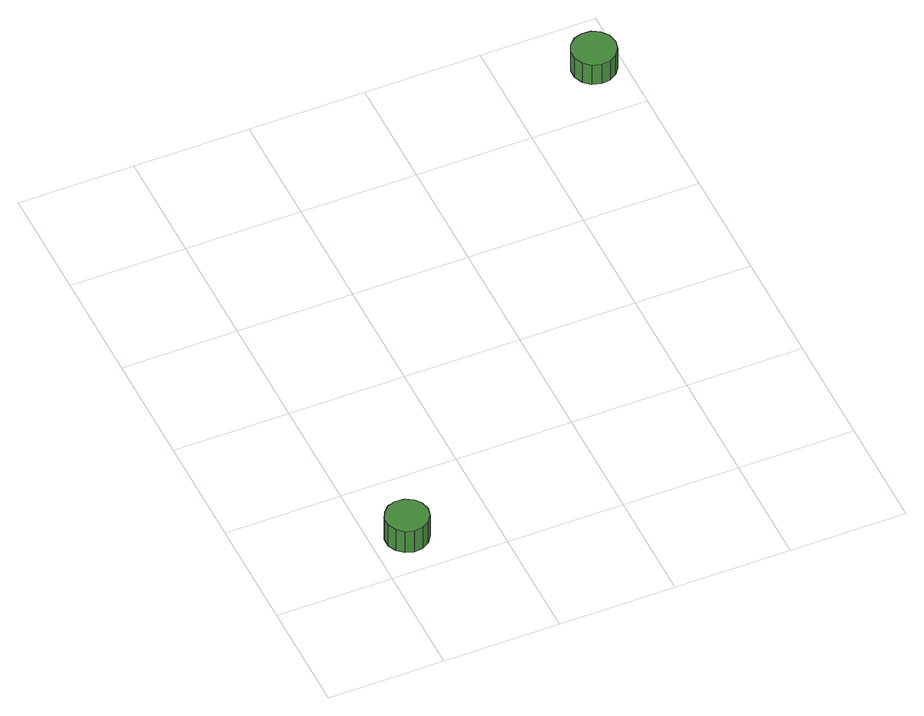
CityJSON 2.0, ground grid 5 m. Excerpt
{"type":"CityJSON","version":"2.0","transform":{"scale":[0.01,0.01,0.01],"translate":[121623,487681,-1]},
"CityObjects":{
"tree1":{"type":"SolitaryVegetationObject","attributes":{"function":"something"},"geometry":[{"type":"MultiSurface","lod":"1","boundaries":[[[0,1,2,3,4,5,6,7,8,9,10,11,12,13,14]],[[15,16,17,18,19,20,21,22,23,24,25,26,27,28,29]],[[0,29,28,1]],[[1,28,27,2]],[[2,27,26,3]],[[3,26,25,4]],[[4,25,24,5]],[[5,24,23,6]],[[6,23,22,7]],[[7,22,21,8]],[[8,21,20,9]],[[9,20,19,10]],[[10,19,18,11]],[[11,18,17,12]],[[12,17,16,13]],[[13,16,15,14]],[[14,15,29,0]]]}]},
"tree2":{"type":"SolitaryVegetationObject","attributes":{"function":"something"},"geometry":[{"type":"MultiSurface","lod":"1","boundaries":[[[30,31,32,33,34,35,36,37,38,39,40,41,42,43,44]],[[45,46,47,48,49,50,51,52,53,54,55,56,57,58,59]],[[30,59,58,31]],[[31,58,57,32]],[[32,57,56,33]],[[33,56,55,34]],[[34,55,54,35]],[[35,54,53,36]],[[36,53,52,37]],[[37,52,51,38]],[[38,51,50,39]],[[39,50,49,40]],[[40,49,48,41]],[[41,48,47,42]],[[42,47,46,43]],[[43,46,45,44]],[[44,45,59,30]]]}]}
},
"vertices":[
[241,190,195],[233,227,195],[211,257,195],[178,276,195],[140,280,195],[104,269,195],[76,243,195],[60,209,195],[60,171,195],[76,136,195],[104,110,195],[140,99,195],[178,103,195],[211,122,195],[233,152,195],[233,152,78],[211,122,78],[178,103,78],[140,99,78],[104,110,78],[76,136,78],[60,171,78],[60,209,78],[76,243,78],[104,269,78],[140,280,78],[178,276,78],[211,257,78],[233,227,78],[241,190,78],
[1974,2247,196],[1966,2286,196],[1943,2318,196],[1909,2338,196],[1870,2342,196],[1832,2330,196],[1803,2303,196],[1787,2267,196],[1787,2228,196],[1803,2192,196],[1832,2165,196],[1870,2153,196],[1909,2157,196],[1943,2177,196],[1966,2209,196],[1966,2209,88],[1943,2177,88],[1909,2157,88],[1870,2153,88],[1832,2165,88],[1803,2192,88],[1787,2228,88],[1787,2267,88],[1803,2303,88],[1832,2330,88],[1870,2342,88],[1909,2338,88],[1943,2318,88],[1966,2286,88],[1974,2247,88]
]}
